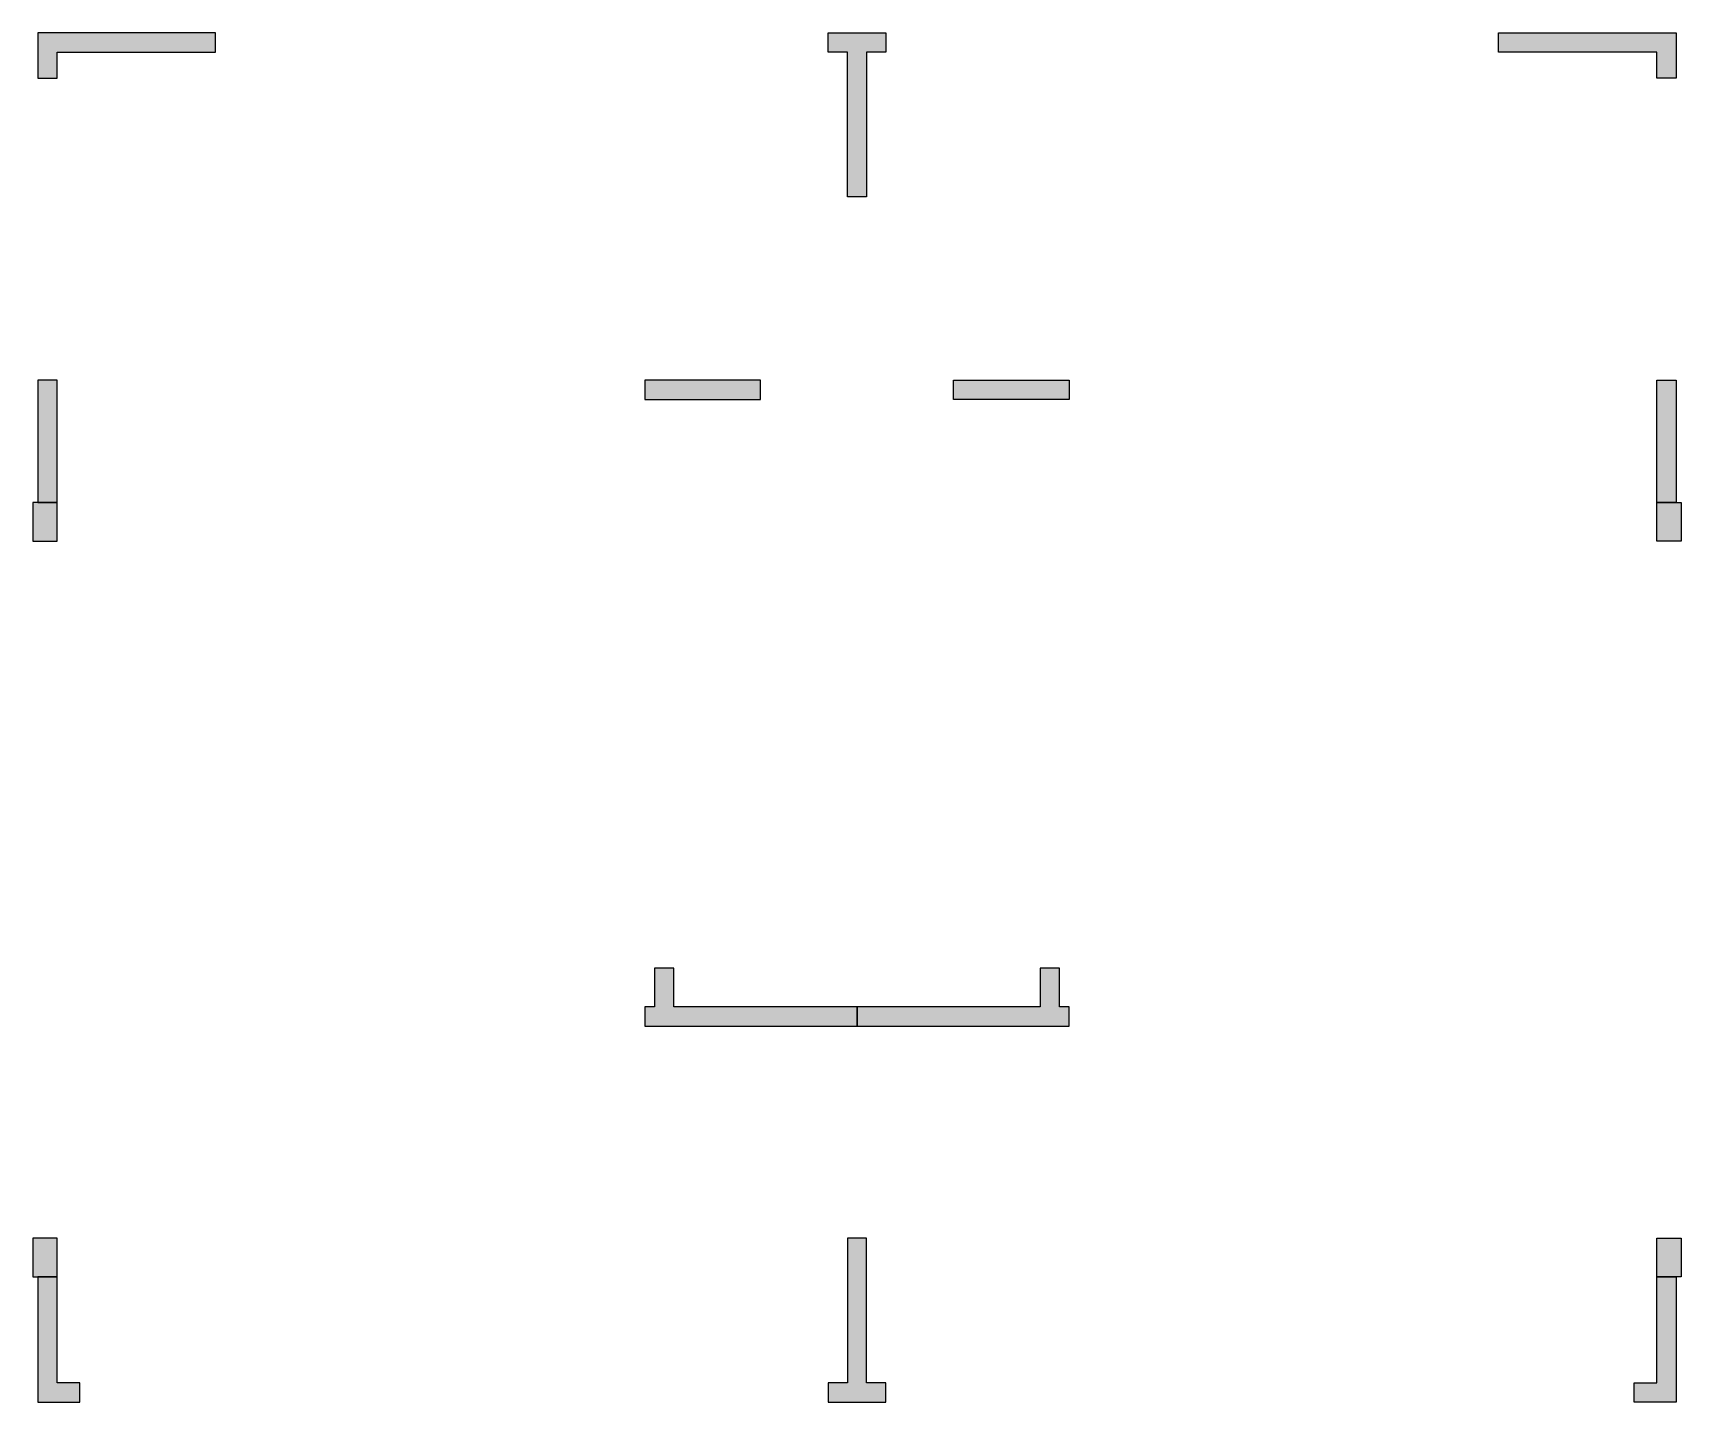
# Model space of a CAD drawing. Header units: millimetres. Extents: x -150 to 16950, y -14100 to 100.
import ezdxf

# ---------------------------------------------------------------- set-up
doc = ezdxf.new("R2010")
doc.units = ezdxf.units.MM
doc.header["$LTSCALE"] = 1000
for name, color, linetype in [('S-COLU-HATCH', 30, 'Continuous'), ('S-COLU-LINE1', 6, 'Continuous'), ('S-WALL-LINE1', 12, 'Continuous')]:
    doc.layers.add(name, color=color, linetype=linetype)

msp = doc.modelspace()

# ---------------------------------------------------------------- hatches: boundary and pattern name
at = {"layer": 'S-COLU-HATCH'}
h = msp.add_hatch(color=0, dxfattribs=at)
h.dxf.hatch_style = 1
h.paths.add_polyline_path([(100, -370), (100, -100), (1745, -100), (1745, 100), (-100, 100), (-100, -370)])
h = msp.add_hatch(color=0, dxfattribs=at)
h.dxf.hatch_style = 1
h.paths.add_polyline_path([(8100, 100), (8700, 100), (8700, -100), (8500, -100), (8500, -1600), (8300, -1600), (8300, -100), (8100, -100)])
h = msp.add_hatch(color=0, dxfattribs=at)
h.dxf.hatch_style = 1
h.paths.add_polyline_path([(16700, -370), (16700, -100), (15055, -100), (15055, 100), (16900, 100), (16900, -370)])
h = msp.add_hatch(color=0, dxfattribs=at)
h.dxf.hatch_style = 1
h.paths.add_polyline_path([(-100, -4770), (100, -4770), (100, -3500), (-100, -3500)])
h = msp.add_hatch(color=0, dxfattribs=at)
h.dxf.hatch_style = 1
h.paths.add_polyline_path([(6200, -3700), (7400, -3700), (7400, -3500), (6200, -3500)])
h = msp.add_hatch(color=0, dxfattribs=at)
h.dxf.hatch_style = 1
h.paths.add_polyline_path([(10600, -3700), (9400, -3700), (9400, -3500), (10600, -3500)])
h = msp.add_hatch(color=0, dxfattribs=at)
h.dxf.hatch_style = 1
h.paths.add_polyline_path([(16900, -4770), (16700, -4770), (16700, -3500), (16900, -3500)])
h = msp.add_hatch(color=0, dxfattribs=at)
h.dxf.hatch_style = 1
h.paths.add_polyline_path([(-150, -5170), (100, -5170), (100, -4770), (-150, -4770)])
h = msp.add_hatch(color=0, dxfattribs=at)
h.dxf.hatch_style = 1
h.paths.add_polyline_path([(16950, -5170), (16700, -5170), (16700, -4770), (16950, -4770)])
h = msp.add_hatch(color=0, dxfattribs=at)
h.dxf.hatch_style = 1
h.paths.add_polyline_path([(6500, -10000), (6500, -9600), (6300, -9600), (6300, -10000), (6200, -10000), (6200, -10200), (8400, -10200), (8400, -10000)])
h = msp.add_hatch(color=0, dxfattribs=at)
h.dxf.hatch_style = 1
h.paths.add_polyline_path([(10500, -10000), (10500, -9600), (10300, -9600), (10300, -10000), (8400, -10000), (8400, -10200), (10600, -10200), (10600, -10000)])
h = msp.add_hatch(color=0, dxfattribs=at)
h.dxf.hatch_style = 1
h.paths.add_polyline_path([(-150, -12800), (100, -12800), (100, -12400), (-150, -12400)])
h = msp.add_hatch(color=0, dxfattribs=at)
h.dxf.hatch_style = 1
h.paths.add_polyline_path([(8100, -14100), (8700, -14100), (8700, -13900), (8500, -13900), (8500, -12400), (8300, -12400), (8300, -13900), (8100, -13900)])
h = msp.add_hatch(color=0, dxfattribs=at)
h.dxf.hatch_style = 1
h.paths.add_polyline_path([(16950, -12800), (16700, -12800), (16700, -12400), (16950, -12400)])
h = msp.add_hatch(color=0, dxfattribs=at)
h.dxf.hatch_style = 1
h.paths.add_polyline_path([(-100, -14100), (335, -14100), (335, -13900), (100, -13900), (100, -12800), (-100, -12800)])
h = msp.add_hatch(color=0, dxfattribs=at)
h.dxf.hatch_style = 1
h.paths.add_polyline_path([(16900, -14100), (16465, -14100), (16465, -13900), (16700, -13900), (16700, -12800), (16900, -12800)])

# ---------------------------------------------------------------- linework, layer by layer
at = {"layer": 'S-COLU-LINE1', "linetype": 'ByBlock'}
for points in [[(-150, -5170), (100, -5170), (100, -4770), (-150, -4770)], [(16950, -5170), (16700, -5170), (16700, -4770), (16950, -4770)], [(-150, -12800), (100, -12800), (100, -12400), (-150, -12400)], [(16950, -12800), (16700, -12800), (16700, -12400), (16950, -12400)]]:
    msp.add_lwpolyline(points, close=True, dxfattribs=at)
at = {"layer": 'S-WALL-LINE1', "linetype": 'ByBlock'}
for points in [[(100, -370), (100, -100), (1745, -100), (1745, 100), (-100, 100), (-100, -370)], [(8100, 100), (8700, 100), (8700, -100), (8500, -100), (8500, -1600), (8300, -1600), (8300, -100), (8100, -100)], [(16700, -370), (16700, -100), (15055, -100), (15055, 100), (16900, 100), (16900, -370)], [(-100, -4770), (100, -4770), (100, -3500), (-100, -3500)], [(6200, -3700), (7400, -3700), (7400, -3500), (6200, -3500)], [(10600, -3700), (9400, -3700), (9400, -3500), (10600, -3500)], [(16900, -4770), (16700, -4770), (16700, -3500), (16900, -3500)], [(8100, -14100), (8700, -14100), (8700, -13900), (8500, -13900), (8500, -12400), (8300, -12400), (8300, -13900), (8100, -13900)], [(-100, -14100), (335, -14100), (335, -13900), (100, -13900), (100, -12800), (-100, -12800)], [(16900, -14100), (16465, -14100), (16465, -13900), (16700, -13900), (16700, -12800), (16900, -12800)]]:
    msp.add_lwpolyline(points, close=True, dxfattribs=at)
for points in [[(6500, -10000), (6500, -9600), (6300, -9600), (6300, -10000), (6200, -10000), (6200, -10200), (8400, -10200), (8400, -10000), (6500, -10000)], [(10500, -10000), (10500, -9600), (10300, -9600), (10300, -10000), (8400, -10000), (8400, -10200), (10600, -10200), (10600, -10000), (10500, -10000)]]:
    msp.add_lwpolyline(points, dxfattribs=at)

doc.saveas('drawing.dxf')
